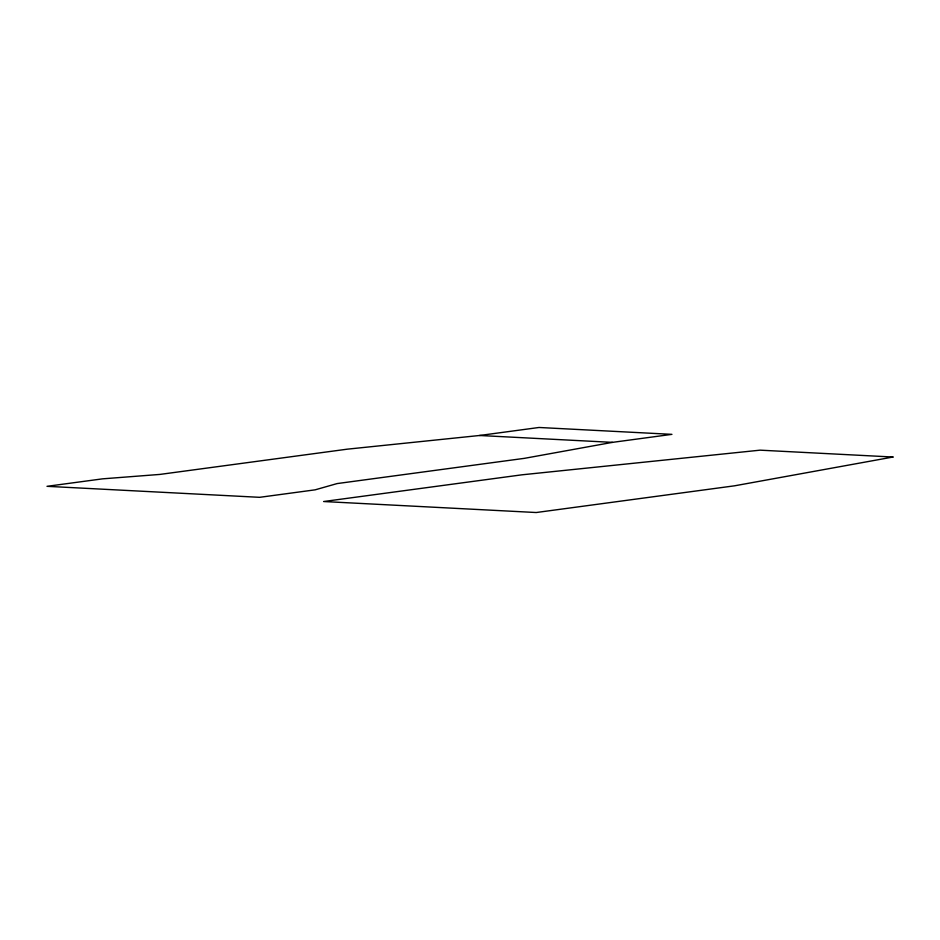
<?xml version="1.0" encoding="UTF-8"?>
<svg xmlns="http://www.w3.org/2000/svg" width="940" height="940" viewBox="0 0 940 940"><rect width="100%" height="100%" fill="white"/><g stroke="black" fill="none" stroke-linecap="round" stroke-linejoin="round"><path stroke-width="1.41" d="M612.434 442.364L524.403 458.344L337.096 483.583L315.147 489.834L259.616 497.319L47 486.321L102.531 478.848L159.917 474.418L347.224 449.179L479.553 435.49L539.043 427.477L671.936 434.351L612.434 442.364L479.553 435.49M893 457.028L734.539 485.815L536.211 512.523L323.595 501.525L521.923 474.818L760.107 450.166L893 457.028"/></g></svg>
